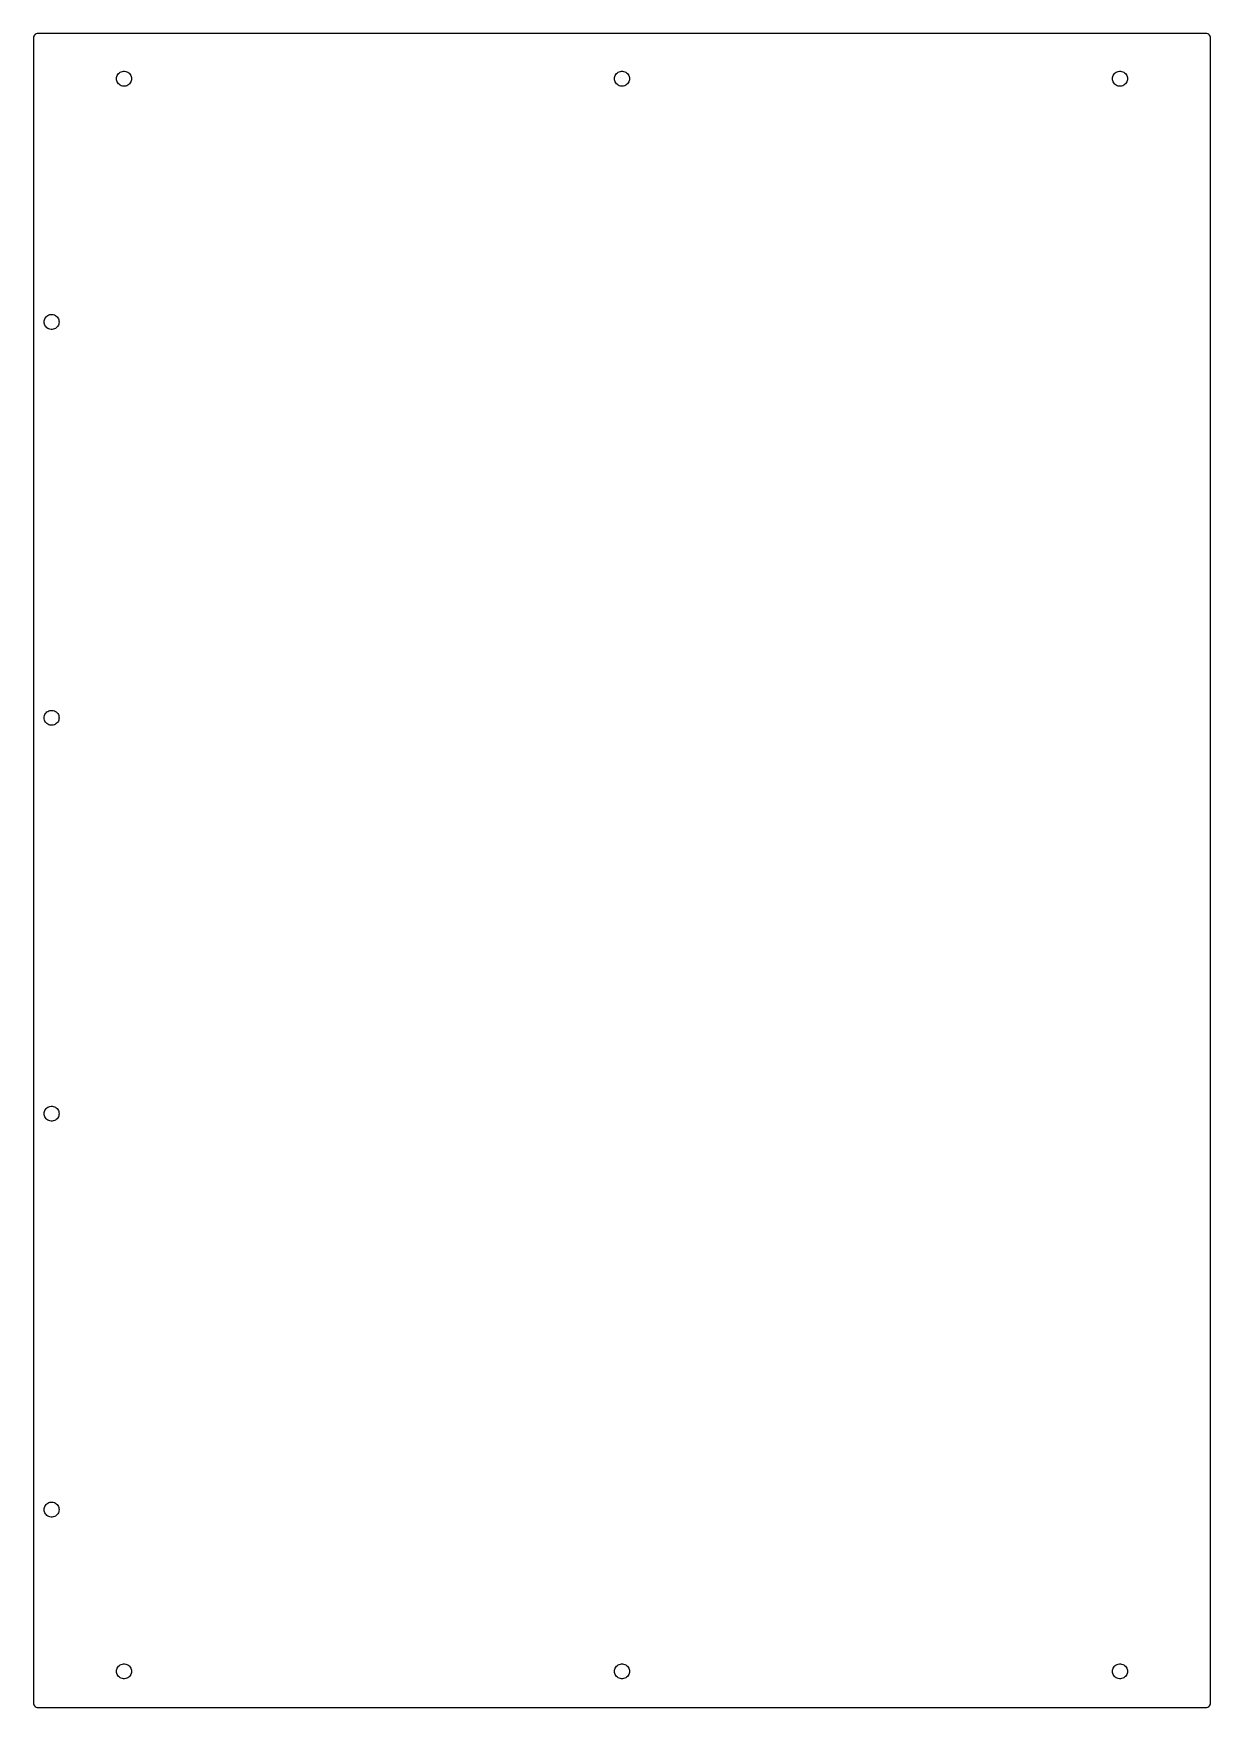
# Model space of a CAD drawing. Header units: metres. Extents: x -130 to 130, y -185 to 185.
import ezdxf

# ---------------------------------------------------------------- set-up
doc = ezdxf.new("R2010")
doc.units = ezdxf.units.M

msp = doc.modelspace()

# ---------------------------------------------------------------- linework, layer by layer
for p, q in [((-129, 185), (-129.223, 184.975)), ((129, 185), (-129, 185)), ((129.223, 184.975), (129, 185)), ((-129.975, 184.223), (-130, 184)), ((-130, 184), (-130, -184)), ((-129.901, 184.434), (-129.975, 184.223)), ((-129.782, 184.623), (-129.901, 184.434)), ((-129.623, 184.782), (-129.782, 184.623)), ((-129.434, 184.901), (-129.623, 184.782)), ((-129.223, 184.975), (-129.434, 184.901)), ((129.434, 184.901), (129.223, 184.975)), ((129.623, 184.782), (129.434, 184.901)), ((129.782, 184.623), (129.623, 184.782)), ((129.901, 184.434), (129.782, 184.623)), ((129.975, 184.223), (129.901, 184.434)), ((130, 184), (129.975, 184.223)), ((130, -184), (130, 184)), ((-111.65, 175), (-111.632, 175.246)), ((-111.632, 174.754), (-111.65, 175)), ((-111.632, 175.246), (-111.577, 175.486)), ((-111.577, 174.514), (-111.632, 174.754)), ((-111.577, 175.486), (-111.487, 175.716)), ((-111.487, 174.284), (-111.577, 174.514)), ((-111.487, 175.716), (-111.363, 175.929)), ((-111.363, 174.071), (-111.487, 174.284)), ((-111.363, 175.929), (-111.21, 176.122)), ((-111.21, 173.878), (-111.363, 174.071)), ((-111.21, 176.122), (-111.029, 176.29)), ((-111.029, 176.29), (-110.825, 176.429)), ((-110.825, 176.429), (-110.603, 176.536)), ((-110.603, 176.536), (-110.367, 176.609)), ((-110.367, 176.609), (-110.123, 176.645)), ((-110.123, 176.645), (-109.877, 176.645)), ((-109.877, 176.645), (-109.633, 176.609)), ((-109.633, 176.609), (-109.397, 176.536)), ((-109.397, 176.536), (-109.175, 176.429)), ((-109.175, 176.429), (-108.971, 176.29)), ((-108.971, 176.29), (-108.79, 176.122)), ((-108.79, 176.122), (-108.637, 175.929)), ((-108.637, 174.071), (-108.79, 173.878)), ((-108.637, 175.929), (-108.513, 175.716)), ((-108.513, 174.284), (-108.637, 174.071)), ((-108.513, 175.716), (-108.423, 175.486)), ((-108.423, 174.514), (-108.513, 174.284)), ((-108.423, 175.486), (-108.368, 175.246)), ((-108.368, 174.754), (-108.423, 174.514)), ((-108.368, 175.246), (-108.35, 175)), ((-108.35, 175), (-108.368, 174.754)), ((-1.64999, 175), (-1.63156, 175.246)), ((-1.63156, 174.754), (-1.64999, 175)), ((-1.63156, 175.246), (-1.57669, 175.486)), ((-1.57669, 174.514), (-1.63156, 174.754)), ((-1.57669, 175.486), (-1.48659, 175.716)), ((-1.48659, 174.284), (-1.57669, 174.514)), ((-1.48659, 175.716), (-1.36328, 175.929)), ((-1.36328, 174.071), (-1.48659, 174.284)), ((-1.36328, 175.929), (-1.20953, 176.122)), ((-1.20953, 173.878), (-1.36328, 174.071)), ((-1.20953, 176.122), (-1.02875, 176.29)), ((-1.02875, 176.29), (-0.824997, 176.429)), ((-0.824997, 176.429), (-0.602798, 176.536)), ((-0.602798, 176.536), (-0.367157, 176.609)), ((-0.367157, 176.609), (-0.123291, 176.645)), ((-0.123291, 176.645), (0.123291, 176.645)), ((0.123291, 176.645), (0.367157, 176.609)), ((0.367157, 176.609), (0.602798, 176.536)), ((0.602798, 176.536), (0.824997, 176.429)), ((0.824997, 176.429), (1.02875, 176.29)), ((1.02875, 176.29), (1.20953, 176.122)), ((1.20953, 176.122), (1.36328, 175.929)), ((1.36328, 174.071), (1.20953, 173.878)), ((1.36328, 175.929), (1.48659, 175.716)), ((1.48659, 174.284), (1.36328, 174.071)), ((1.48659, 175.716), (1.57669, 175.486)), ((1.57669, 174.514), (1.48659, 174.284)), ((1.57669, 175.486), (1.63156, 175.246)), ((1.63156, 174.754), (1.57669, 174.514)), ((1.63156, 175.246), (1.64999, 175)), ((1.64999, 175), (1.63156, 174.754)), ((108.35, 175), (108.368, 175.246)), ((108.368, 174.754), (108.35, 175)), ((108.368, 175.246), (108.423, 175.486)), ((108.423, 174.514), (108.368, 174.754)), ((108.423, 175.486), (108.513, 175.716)), ((108.513, 174.284), (108.423, 174.514)), ((108.513, 175.716), (108.637, 175.929)), ((108.637, 174.071), (108.513, 174.284)), ((108.637, 175.929), (108.79, 176.122)), ((108.79, 173.878), (108.637, 174.071)), ((108.79, 176.122), (108.971, 176.29)), ((108.971, 176.29), (109.175, 176.429)), ((109.175, 176.429), (109.397, 176.536)), ((109.397, 176.536), (109.633, 176.609)), ((109.633, 176.609), (109.877, 176.645)), ((109.877, 176.645), (110.123, 176.645)), ((110.123, 176.645), (110.367, 176.609)), ((110.367, 176.609), (110.603, 176.536)), ((110.603, 176.536), (110.825, 176.429)), ((110.825, 176.429), (111.029, 176.29)), ((111.029, 176.29), (111.21, 176.122)), ((111.21, 176.122), (111.363, 175.929)), ((111.363, 174.071), (111.21, 173.878)), ((111.363, 175.929), (111.487, 175.716)), ((111.487, 174.284), (111.363, 174.071)), ((111.487, 175.716), (111.577, 175.486)), ((111.577, 174.514), (111.487, 174.284)), ((111.577, 175.486), (111.632, 175.246)), ((111.632, 174.754), (111.577, 174.514)), ((111.632, 175.246), (111.65, 175)), ((111.65, 175), (111.632, 174.754)), ((-111.029, 173.71), (-111.21, 173.878)), ((-110.825, 173.571), (-111.029, 173.71)), ((-110.603, 173.464), (-110.825, 173.571)), ((-110.367, 173.391), (-110.603, 173.464)), ((-110.123, 173.355), (-110.367, 173.391)), ((-109.877, 173.355), (-110.123, 173.355)), ((-109.633, 173.391), (-109.877, 173.355)), ((-109.397, 173.464), (-109.633, 173.391)), ((-109.175, 173.571), (-109.397, 173.464)), ((-108.971, 173.71), (-109.175, 173.571)), ((-108.79, 173.878), (-108.971, 173.71)), ((-1.02875, 173.71), (-1.20953, 173.878)), ((-0.824997, 173.571), (-1.02875, 173.71)), ((-0.602798, 173.464), (-0.824997, 173.571)), ((-0.367157, 173.391), (-0.602798, 173.464)), ((-0.123291, 173.355), (-0.367157, 173.391)), ((0.123291, 173.355), (-0.123291, 173.355)), ((0.367157, 173.391), (0.123291, 173.355)), ((0.602798, 173.464), (0.367157, 173.391)), ((0.824997, 173.571), (0.602798, 173.464)), ((1.02875, 173.71), (0.824997, 173.571)), ((1.20953, 173.878), (1.02875, 173.71)), ((108.971, 173.71), (108.79, 173.878)), ((109.175, 173.571), (108.971, 173.71)), ((109.397, 173.464), (109.175, 173.571)), ((109.633, 173.391), (109.397, 173.464)), ((109.877, 173.355), (109.633, 173.391)), ((110.123, 173.355), (109.877, 173.355)), ((110.367, 173.391), (110.123, 173.355)), ((110.603, 173.464), (110.367, 173.391)), ((110.825, 173.571), (110.603, 173.464)), ((111.029, 173.71), (110.825, 173.571)), ((111.21, 173.878), (111.029, 173.71)), ((-127.487, 121.966), (-127.363, 122.179)), ((-127.363, 122.179), (-127.21, 122.372)), ((-127.21, 122.372), (-127.029, 122.54)), ((-127.029, 122.54), (-126.825, 122.679)), ((-126.825, 122.679), (-126.603, 122.786)), ((-126.603, 122.786), (-126.367, 122.859)), ((-126.367, 122.859), (-126.123, 122.895)), ((-126.123, 122.895), (-125.877, 122.895)), ((-125.877, 122.895), (-125.633, 122.859)), ((-125.633, 122.859), (-125.397, 122.786)), ((-125.397, 122.786), (-125.175, 122.679)), ((-125.175, 122.679), (-124.971, 122.54)), ((-124.971, 122.54), (-124.79, 122.372)), ((-124.79, 122.372), (-124.637, 122.179)), ((-124.637, 122.179), (-124.513, 121.966)), ((-127.65, 121.25), (-127.632, 121.496)), ((-127.632, 121.004), (-127.65, 121.25)), ((-127.632, 121.496), (-127.577, 121.736)), ((-127.577, 120.764), (-127.632, 121.004)), ((-127.577, 121.736), (-127.487, 121.966)), ((-127.487, 120.534), (-127.577, 120.764)), ((-127.363, 120.321), (-127.487, 120.534)), ((-127.21, 120.128), (-127.363, 120.321)), ((-127.029, 119.96), (-127.21, 120.128)), ((-126.825, 119.821), (-127.029, 119.96)), ((-126.603, 119.714), (-126.825, 119.821)), ((-126.367, 119.641), (-126.603, 119.714)), ((-126.123, 119.605), (-126.367, 119.641)), ((-125.877, 119.605), (-126.123, 119.605)), ((-125.633, 119.641), (-125.877, 119.605)), ((-125.397, 119.714), (-125.633, 119.641)), ((-125.175, 119.821), (-125.397, 119.714)), ((-124.971, 119.96), (-125.175, 119.821)), ((-124.79, 120.128), (-124.971, 119.96)), ((-124.637, 120.321), (-124.79, 120.128)), ((-124.513, 120.534), (-124.637, 120.321)), ((-124.513, 121.966), (-124.423, 121.736)), ((-124.423, 120.764), (-124.513, 120.534)), ((-124.423, 121.736), (-124.368, 121.496)), ((-124.368, 121.004), (-124.423, 120.764)), ((-124.368, 121.496), (-124.35, 121.25)), ((-124.35, 121.25), (-124.368, 121.004)), ((-127.65, 33.75), (-127.632, 33.9959)), ((-127.632, 33.5041), (-127.65, 33.75)), ((-127.632, 33.9959), (-127.577, 34.2363)), ((-127.577, 33.2636), (-127.632, 33.5041)), ((-127.577, 34.2363), (-127.487, 34.4659)), ((-127.487, 34.4659), (-127.363, 34.6795)), ((-127.363, 34.6795), (-127.21, 34.8723)), ((-127.21, 34.8723), (-127.029, 35.04)), ((-127.029, 35.04), (-126.825, 35.1789)), ((-126.825, 35.1789), (-126.603, 35.2859)), ((-126.603, 35.2859), (-126.367, 35.3586)), ((-126.367, 35.3586), (-126.123, 35.3954)), ((-126.123, 35.3954), (-125.877, 35.3954)), ((-125.877, 35.3954), (-125.633, 35.3586)), ((-125.633, 35.3586), (-125.397, 35.2859)), ((-125.397, 35.2859), (-125.175, 35.1789)), ((-125.175, 35.1789), (-124.971, 35.04)), ((-124.971, 35.04), (-124.79, 34.8723)), ((-124.79, 34.8723), (-124.637, 34.6795)), ((-124.637, 34.6795), (-124.513, 34.4659)), ((-124.513, 34.4659), (-124.423, 34.2363)), ((-124.423, 34.2363), (-124.368, 33.9959)), ((-124.368, 33.5041), (-124.423, 33.2636)), ((-124.368, 33.9959), (-124.35, 33.75)), ((-124.35, 33.75), (-124.368, 33.5041)), ((-127.487, 33.0341), (-127.577, 33.2636)), ((-127.363, 32.8205), (-127.487, 33.0341)), ((-127.21, 32.6277), (-127.363, 32.8205)), ((-127.029, 32.46), (-127.21, 32.6277)), ((-126.825, 32.321), (-127.029, 32.46)), ((-126.603, 32.2141), (-126.825, 32.321)), ((-126.367, 32.1414), (-126.603, 32.2141)), ((-126.123, 32.1046), (-126.367, 32.1414)), ((-125.877, 32.1046), (-126.123, 32.1046)), ((-125.633, 32.1414), (-125.877, 32.1046)), ((-125.397, 32.2141), (-125.633, 32.1414)), ((-125.175, 32.321), (-125.397, 32.2141)), ((-124.971, 32.46), (-125.175, 32.321)), ((-124.79, 32.6277), (-124.971, 32.46)), ((-124.637, 32.8205), (-124.79, 32.6277)), ((-124.513, 33.0341), (-124.637, 32.8205)), ((-124.423, 33.2636), (-124.513, 33.0341)), ((-127.65, -53.75), (-127.632, -53.5041)), ((-127.632, -53.9959), (-127.65, -53.75)), ((-127.632, -53.5041), (-127.577, -53.2636)), ((-127.577, -54.2363), (-127.632, -53.9959)), ((-127.577, -53.2636), (-127.487, -53.0341)), ((-127.487, -54.4659), (-127.577, -54.2363)), ((-127.487, -53.0341), (-127.363, -52.8205)), ((-127.363, -54.6795), (-127.487, -54.4659)), ((-127.363, -52.8205), (-127.21, -52.6277)), ((-127.21, -54.8723), (-127.363, -54.6795)), ((-127.21, -52.6277), (-127.029, -52.46)), ((-127.029, -55.04), (-127.21, -54.8723)), ((-127.029, -52.46), (-126.825, -52.321)), ((-126.825, -55.1789), (-127.029, -55.04)), ((-126.825, -52.321), (-126.603, -52.2141)), ((-126.603, -55.2859), (-126.825, -55.1789)), ((-126.603, -52.2141), (-126.367, -52.1414)), ((-126.367, -55.3586), (-126.603, -55.2859)), ((-126.367, -52.1414), (-126.123, -52.1046)), ((-126.123, -55.3954), (-126.367, -55.3586)), ((-126.123, -52.1046), (-125.877, -52.1046)), ((-125.877, -55.3954), (-126.123, -55.3954)), ((-125.877, -52.1046), (-125.633, -52.1414)), ((-125.633, -55.3586), (-125.877, -55.3954)), ((-125.633, -52.1414), (-125.397, -52.2141)), ((-125.397, -55.2859), (-125.633, -55.3586)), ((-125.397, -52.2141), (-125.175, -52.321)), ((-125.175, -55.1789), (-125.397, -55.2859)), ((-125.175, -52.321), (-124.971, -52.46)), ((-124.971, -55.04), (-125.175, -55.1789)), ((-124.971, -52.46), (-124.79, -52.6277)), ((-124.79, -54.8723), (-124.971, -55.04)), ((-124.79, -52.6277), (-124.637, -52.8205)), ((-124.637, -54.6795), (-124.79, -54.8723)), ((-124.637, -52.8205), (-124.513, -53.0341)), ((-124.513, -54.4659), (-124.637, -54.6795)), ((-124.513, -53.0341), (-124.423, -53.2636)), ((-124.423, -54.2363), (-124.513, -54.4659)), ((-124.423, -53.2636), (-124.368, -53.5041)), ((-124.368, -53.9959), (-124.423, -54.2363)), ((-124.368, -53.5041), (-124.35, -53.75)), ((-124.35, -53.75), (-124.368, -53.9959)), ((-127.577, -140.764), (-127.487, -140.534)), ((-127.487, -140.534), (-127.363, -140.321)), ((-127.363, -140.321), (-127.21, -140.128)), ((-127.21, -140.128), (-127.029, -139.96)), ((-127.029, -139.96), (-126.825, -139.821)), ((-126.825, -139.821), (-126.603, -139.714)), ((-126.603, -139.714), (-126.367, -139.641)), ((-126.367, -139.641), (-126.123, -139.605)), ((-126.123, -139.605), (-125.877, -139.605)), ((-125.877, -139.605), (-125.633, -139.641)), ((-125.633, -139.641), (-125.397, -139.714)), ((-125.397, -139.714), (-125.175, -139.821)), ((-125.175, -139.821), (-124.971, -139.96)), ((-124.971, -139.96), (-124.79, -140.128)), ((-124.79, -140.128), (-124.637, -140.321)), ((-124.637, -140.321), (-124.513, -140.534)), ((-124.513, -140.534), (-124.423, -140.764)), ((-127.65, -141.25), (-127.632, -141.004)), ((-127.632, -141.496), (-127.65, -141.25)), ((-127.632, -141.004), (-127.577, -140.764)), ((-127.577, -141.736), (-127.632, -141.496)), ((-127.487, -141.966), (-127.577, -141.736)), ((-127.363, -142.179), (-127.487, -141.966)), ((-127.21, -142.372), (-127.363, -142.179)), ((-127.029, -142.54), (-127.21, -142.372)), ((-126.825, -142.679), (-127.029, -142.54)), ((-126.603, -142.786), (-126.825, -142.679)), ((-126.367, -142.859), (-126.603, -142.786)), ((-126.123, -142.895), (-126.367, -142.859)), ((-125.877, -142.895), (-126.123, -142.895)), ((-125.633, -142.859), (-125.877, -142.895)), ((-125.397, -142.786), (-125.633, -142.859)), ((-125.175, -142.679), (-125.397, -142.786)), ((-124.971, -142.54), (-125.175, -142.679)), ((-124.79, -142.372), (-124.971, -142.54)), ((-124.637, -142.179), (-124.79, -142.372)), ((-124.513, -141.966), (-124.637, -142.179)), ((-124.423, -141.736), (-124.513, -141.966)), ((-124.423, -140.764), (-124.368, -141.004)), ((-124.368, -141.496), (-124.423, -141.736)), ((-124.368, -141.004), (-124.35, -141.25)), ((-124.35, -141.25), (-124.368, -141.496)), ((-111.65, -177), (-111.632, -176.754)), ((-111.632, -177.246), (-111.65, -177)), ((-111.632, -176.754), (-111.577, -176.514)), ((-111.577, -177.486), (-111.632, -177.246)), ((-111.577, -176.514), (-111.487, -176.284)), ((-111.487, -177.716), (-111.577, -177.486)), ((-111.487, -176.284), (-111.363, -176.071)), ((-111.363, -176.071), (-111.21, -175.878)), ((-111.21, -175.878), (-111.029, -175.71)), ((-111.029, -175.71), (-110.825, -175.571)), ((-110.825, -175.571), (-110.603, -175.464)), ((-110.603, -175.464), (-110.367, -175.391)), ((-110.367, -175.391), (-110.123, -175.355)), ((-110.123, -175.355), (-109.877, -175.355)), ((-109.877, -175.355), (-109.633, -175.391)), ((-109.633, -175.391), (-109.397, -175.464)), ((-109.397, -175.464), (-109.175, -175.571)), ((-109.175, -175.571), (-108.971, -175.71)), ((-108.971, -175.71), (-108.79, -175.878)), ((-108.79, -175.878), (-108.637, -176.071)), ((-108.637, -176.071), (-108.513, -176.284)), ((-108.513, -176.284), (-108.423, -176.514)), ((-108.423, -177.486), (-108.513, -177.716)), ((-108.423, -176.514), (-108.368, -176.754)), ((-108.368, -177.246), (-108.423, -177.486)), ((-108.368, -176.754), (-108.35, -177)), ((-108.35, -177), (-108.368, -177.246)), ((-1.64999, -177), (-1.63156, -176.754)), ((-1.63156, -177.246), (-1.64999, -177)), ((-1.63156, -176.754), (-1.57669, -176.514)), ((-1.57669, -177.486), (-1.63156, -177.246)), ((-1.57669, -176.514), (-1.48659, -176.284)), ((-1.48659, -177.716), (-1.57669, -177.486)), ((-1.48659, -176.284), (-1.36328, -176.071)), ((-1.36328, -176.071), (-1.20953, -175.878)), ((-1.20953, -175.878), (-1.02875, -175.71)), ((-1.02875, -175.71), (-0.824997, -175.571)), ((-0.824997, -175.571), (-0.602798, -175.464)), ((-0.602798, -175.464), (-0.367157, -175.391)), ((-0.367157, -175.391), (-0.123291, -175.355)), ((-0.123291, -175.355), (0.123291, -175.355)), ((0.123291, -175.355), (0.367157, -175.391)), ((0.367157, -175.391), (0.602798, -175.464)), ((0.602798, -175.464), (0.824997, -175.571)), ((0.824997, -175.571), (1.02875, -175.71)), ((1.02875, -175.71), (1.20953, -175.878)), ((1.20953, -175.878), (1.36328, -176.071)), ((1.36328, -176.071), (1.48659, -176.284)), ((1.48659, -176.284), (1.57669, -176.514)), ((1.57669, -177.486), (1.48659, -177.716)), ((1.57669, -176.514), (1.63156, -176.754)), ((1.63156, -177.246), (1.57669, -177.486)), ((1.63156, -176.754), (1.64999, -177)), ((1.64999, -177), (1.63156, -177.246)), ((108.35, -177), (108.368, -176.754)), ((108.368, -177.246), (108.35, -177)), ((108.368, -176.754), (108.423, -176.514)), ((108.423, -177.486), (108.368, -177.246)), ((108.423, -176.514), (108.513, -176.284)), ((108.513, -177.716), (108.423, -177.486)), ((108.513, -176.284), (108.637, -176.071)), ((108.637, -176.071), (108.79, -175.878)), ((108.79, -175.878), (108.971, -175.71)), ((108.971, -175.71), (109.175, -175.571)), ((109.175, -175.571), (109.397, -175.464)), ((109.397, -175.464), (109.633, -175.391)), ((109.633, -175.391), (109.877, -175.355)), ((109.877, -175.355), (110.123, -175.355)), ((110.123, -175.355), (110.367, -175.391)), ((110.367, -175.391), (110.603, -175.464)), ((110.603, -175.464), (110.825, -175.571)), ((110.825, -175.571), (111.029, -175.71)), ((111.029, -175.71), (111.21, -175.878)), ((111.21, -175.878), (111.363, -176.071)), ((111.363, -176.071), (111.487, -176.284)), ((111.487, -176.284), (111.577, -176.514)), ((111.577, -177.486), (111.487, -177.716)), ((111.577, -176.514), (111.632, -176.754)), ((111.632, -177.246), (111.577, -177.486)), ((111.632, -176.754), (111.65, -177)), ((111.65, -177), (111.632, -177.246)), ((-111.363, -177.929), (-111.487, -177.716)), ((-111.21, -178.122), (-111.363, -177.929)), ((-111.029, -178.29), (-111.21, -178.122)), ((-110.825, -178.429), (-111.029, -178.29)), ((-110.603, -178.536), (-110.825, -178.429)), ((-110.367, -178.609), (-110.603, -178.536)), ((-110.123, -178.645), (-110.367, -178.609)), ((-109.877, -178.645), (-110.123, -178.645)), ((-109.633, -178.609), (-109.877, -178.645)), ((-109.397, -178.536), (-109.633, -178.609)), ((-109.175, -178.429), (-109.397, -178.536)), ((-108.971, -178.29), (-109.175, -178.429)), ((-108.79, -178.122), (-108.971, -178.29)), ((-108.637, -177.929), (-108.79, -178.122)), ((-108.513, -177.716), (-108.637, -177.929)), ((-1.36328, -177.929), (-1.48659, -177.716)), ((-1.20953, -178.122), (-1.36328, -177.929)), ((-1.02875, -178.29), (-1.20953, -178.122)), ((-0.824997, -178.429), (-1.02875, -178.29)), ((-0.602798, -178.536), (-0.824997, -178.429)), ((-0.367157, -178.609), (-0.602798, -178.536)), ((-0.123291, -178.645), (-0.367157, -178.609)), ((0.123291, -178.645), (-0.123291, -178.645)), ((0.367157, -178.609), (0.123291, -178.645)), ((0.602798, -178.536), (0.367157, -178.609)), ((0.824997, -178.429), (0.602798, -178.536)), ((1.02875, -178.29), (0.824997, -178.429)), ((1.20953, -178.122), (1.02875, -178.29)), ((1.36328, -177.929), (1.20953, -178.122)), ((1.48659, -177.716), (1.36328, -177.929)), ((108.637, -177.929), (108.513, -177.716)), ((108.79, -178.122), (108.637, -177.929)), ((108.971, -178.29), (108.79, -178.122)), ((109.175, -178.429), (108.971, -178.29)), ((109.397, -178.536), (109.175, -178.429)), ((109.633, -178.609), (109.397, -178.536)), ((109.877, -178.645), (109.633, -178.609)), ((110.123, -178.645), (109.877, -178.645)), ((110.367, -178.609), (110.123, -178.645)), ((110.603, -178.536), (110.367, -178.609)), ((110.825, -178.429), (110.603, -178.536)), ((111.029, -178.29), (110.825, -178.429)), ((111.21, -178.122), (111.029, -178.29)), ((111.363, -177.929), (111.21, -178.122)), ((111.487, -177.716), (111.363, -177.929)), ((-130, -184), (-129.975, -184.223)), ((-129.975, -184.223), (-129.901, -184.434)), ((-129.901, -184.434), (-129.782, -184.623)), ((-129.782, -184.623), (-129.623, -184.782)), ((-129.623, -184.782), (-129.434, -184.901)), ((-129.434, -184.901), (-129.223, -184.975)), ((-129.223, -184.975), (-129, -185)), ((-129, -185), (129, -185)), ((129, -185), (129.223, -184.975)), ((129.223, -184.975), (129.434, -184.901)), ((129.434, -184.901), (129.623, -184.782)), ((129.623, -184.782), (129.782, -184.623)), ((129.782, -184.623), (129.901, -184.434)), ((129.901, -184.434), (129.975, -184.223)), ((129.975, -184.223), (130, -184))]:
    msp.add_line(p, q)

doc.saveas('drawing.dxf')
